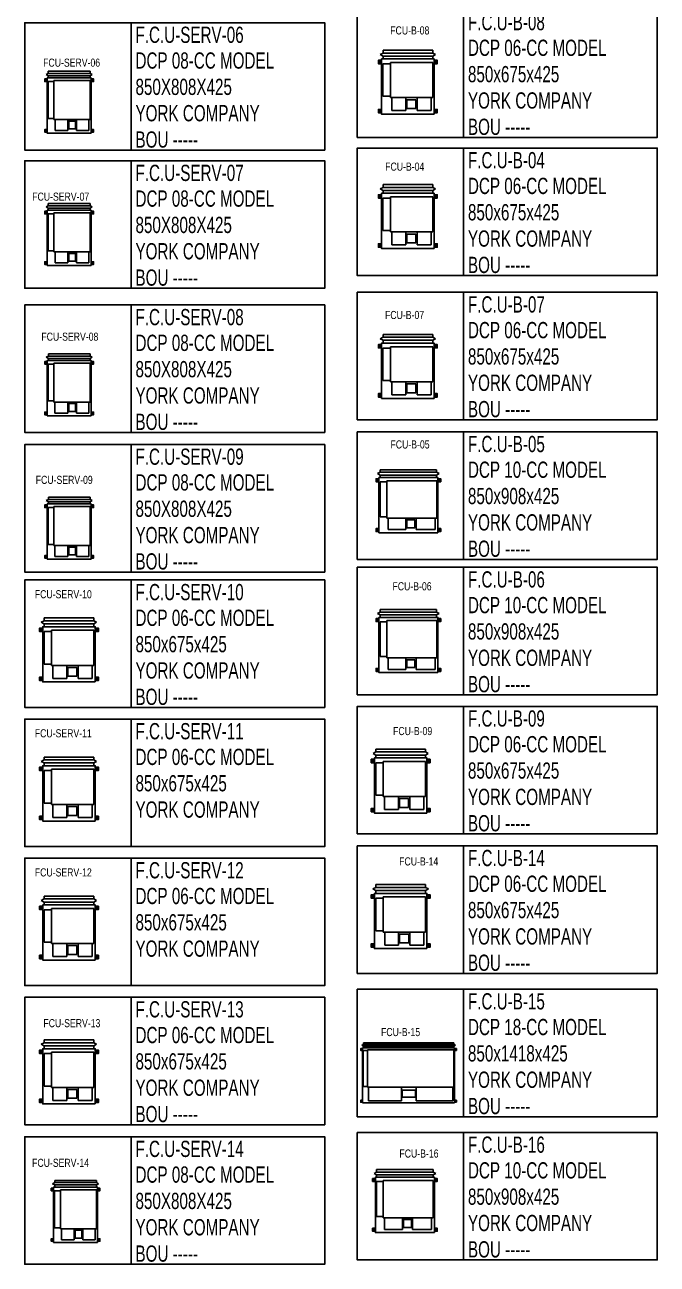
# Model space of a CAD drawing. Header units: millimetres. Extents: x -21221 to 1625077, y -149981 to 356550.
# Drawn here: x 294172 to 303903, y 147326 to 166401 of the extents above; entities that cross this region are included whole.
import ezdxf
from ezdxf.enums import TextEntityAlignment as Align

# ---------------------------------------------------------------- set-up
doc = ezdxf.new("R2010")
doc.units = ezdxf.units.MM
doc.header["$LTSCALE"] = 1000
doc.header["$MEASUREMENT"] = 0
doc.layers.get('0').update_dxf_attribs({"linetype": 'CONTINUOUS'})
doc.layers.add('12- EQUIPMENT HVAC', color=12, linetype='CONTINUOUS')
doc.styles.add('STENCIL', font='stencil.shx')
doc.styles.add('TEXT-P', font='stencil.shx', dxfattribs={"height": 0.3})

# ---------------------------------------------------------------- blocks, each defined once
blk = doc.blocks.new('FCU-SERV-06')
for p, q in [((-321, 69), (-354, 51)), ((-354, 51), (-321, 33)), ((321, 102), (-321, 102)), ((-321, 102), (-321, 69)), ((321, 69), (-321, 69)), ((321, 33), (-321, 33)), ((-321, 33), (-321, 0)), ((321, 102), (321, 69)), ((321, 69), (354, 51)), ((354, 51), (321, 33)), ((321, 33), (321, 0)), ((-340, -36), (-372, -36)), ((-356, -52), (-356, -20)), ((-322, -624), (-322, -57)), ((-322, -57), (-234, -57)), ((322, -41), (-234, -41)), ((-234, -41), (-234, -640)), ((322, -640), (322, -41)), ((340, -36), (372, -36)), ((356, -52), (356, -20)), ((-322, -624), (-234, -624)), ((322, -640), (-234, -640)), ((-218, -809), (-218, -640)), ((-21, -809), (-21, -640)), ((-8, -723), (-21, -723)), ((-8, -758), (-21, -758)), ((-8, -664), (-8, -785)), ((96, -664), (-8, -664)), ((96, -664), (96, -785)), ((111, -723), (96, -723)), ((111, -758), (96, -758)), ((111, -809), (111, -640)), ((302, -809), (302, -640)), ((-340, -814), (-372, -814)), ((-356, -798), (-356, -830)), ((-218, -809), (-21, -809)), ((96, -785), (-8, -785)), ((302, -809), (111, -809)), ((340, -814), (372, -814)), ((356, -798), (356, -830))]:
    blk.add_line(p, q)
for points in [[(337, -850), (-338, -850), (-338, 0), (337, 0)], [(-338, -16), (-338, -56), (-375, -56), (-375, -16)], [(337, -16), (337, -56), (375, -56), (375, -16)], [(-338, -834), (-338, -794), (-375, -794), (-375, -834)], [(337, -834), (337, -794), (375, -794), (375, -834)]]:
    blk.add_lwpolyline(points, close=True)
for centre, radius in [((-356, -36), 8.69), ((-356, -36), 6.49), ((356, -36), 8.69), ((356, -36), 6.49), ((-356, -814), 8.69), ((-356, -814), 6.49), ((356, -814), 8.69), ((356, -814), 6.49)]:
    blk.add_circle(centre, radius)
blk = doc.blocks.new('FCU-SERV-07')
for p, q in [((-321, 69), (-354, 51)), ((-354, 51), (-321, 33)), ((321, 102), (-321, 102)), ((-321, 102), (-321, 69)), ((321, 69), (-321, 69)), ((321, 33), (-321, 33)), ((-321, 33), (-321, 0)), ((321, 102), (321, 69)), ((321, 69), (354, 51)), ((354, 51), (321, 33)), ((321, 33), (321, 0)), ((-340, -36), (-372, -36)), ((-356, -52), (-356, -20)), ((-322, -624), (-322, -57)), ((-322, -57), (-234, -57)), ((322, -41), (-234, -41)), ((-234, -41), (-234, -640)), ((322, -640), (322, -41)), ((340, -36), (372, -36)), ((356, -52), (356, -20)), ((-322, -624), (-234, -624)), ((322, -640), (-234, -640)), ((-218, -809), (-218, -640)), ((-21, -809), (-21, -640)), ((-8, -723), (-21, -723)), ((-8, -758), (-21, -758)), ((-8, -664), (-8, -785)), ((96, -664), (-8, -664)), ((96, -664), (96, -785)), ((111, -723), (96, -723)), ((111, -758), (96, -758)), ((111, -809), (111, -640)), ((302, -809), (302, -640)), ((-340, -814), (-372, -814)), ((-356, -798), (-356, -830)), ((-218, -809), (-21, -809)), ((96, -785), (-8, -785)), ((302, -809), (111, -809)), ((340, -814), (372, -814)), ((356, -798), (356, -830))]:
    blk.add_line(p, q)
for points in [[(337, -850), (-338, -850), (-338, 0), (337, 0)], [(-338, -16), (-338, -56), (-375, -56), (-375, -16)], [(337, -16), (337, -56), (375, -56), (375, -16)], [(-338, -834), (-338, -794), (-375, -794), (-375, -834)], [(337, -834), (337, -794), (375, -794), (375, -834)]]:
    blk.add_lwpolyline(points, close=True)
for centre, radius in [((-356, -36), 8.69), ((-356, -36), 6.49), ((356, -36), 8.69), ((356, -36), 6.49), ((-356, -814), 8.69), ((-356, -814), 6.49), ((356, -814), 8.69), ((356, -814), 6.49)]:
    blk.add_circle(centre, radius)
blk = doc.blocks.new('FCU-SERV-08')
for p, q in [((-347, 20), (-380, 2)), ((-380, 2), (-347, -16)), ((295, 53), (-347, 53)), ((-347, 53), (-347, 20)), ((295, 20), (-347, 20)), ((295, 53), (295, 20)), ((295, 20), (328, 2)), ((328, 2), (295, -16)), ((-366, -85), (-398, -85)), ((-382, -100), (-382, -69)), ((-348, -672), (-348, -106)), ((-348, -106), (-260, -106)), ((295, -16), (-347, -16)), ((-347, -16), (-347, -49)), ((295, -90), (-260, -90)), ((-260, -90), (-260, -688)), ((295, -16), (295, -49)), ((295, -688), (295, -90)), ((314, -85), (346, -85)), ((330, -100), (330, -69)), ((-348, -672), (-260, -672)), ((295, -688), (-260, -688)), ((-245, -858), (-245, -688)), ((-47, -858), (-47, -688)), ((-34, -713), (-34, -833)), ((70, -713), (-34, -713)), ((70, -713), (70, -833)), ((85, -858), (85, -688)), ((276, -858), (276, -688)), ((-366, -863), (-398, -863)), ((-382, -847), (-382, -879)), ((-245, -858), (-47, -858)), ((-34, -772), (-47, -772)), ((-34, -806), (-47, -806)), ((70, -833), (-34, -833)), ((85, -772), (70, -772)), ((85, -806), (70, -806)), ((276, -858), (85, -858)), ((314, -863), (346, -863)), ((330, -847), (330, -879))]:
    blk.add_line(p, q)
for points in [[(-364, -65), (-364, -104), (-401, -104), (-401, -65)], [(311, -899), (-364, -899), (-364, -49), (311, -49)], [(311, -65), (311, -104), (348, -104), (348, -65)], [(-364, -883), (-364, -843), (-401, -843), (-401, -883)], [(311, -883), (311, -843), (348, -843), (348, -883)]]:
    blk.add_lwpolyline(points, close=True)
for centre, radius in [((-382, -85), 8.69), ((-382, -85), 6.49), ((330, -85), 8.69), ((330, -85), 6.49), ((-382, -863), 8.69), ((-382, -863), 6.49), ((330, -863), 8.69), ((330, -863), 6.49)]:
    blk.add_circle(centre, radius)
blk = doc.blocks.new('FCU-SERV-09')
for p, q in [((-303, 26), (-336, 9)), ((-336, 9), (-303, -9)), ((339, 60), (-303, 60)), ((-303, 60), (-303, 26)), ((339, 26), (-303, 26)), ((339, 60), (339, 26)), ((339, 26), (372, 9)), ((372, 9), (339, -9)), ((-322, -78), (-354, -78)), ((-338, -94), (-338, -62)), ((-304, -666), (-304, -99)), ((-304, -99), (-216, -99)), ((339, -9), (-303, -9)), ((-303, -9), (-303, -42)), ((339, -83), (-216, -83)), ((-216, -83), (-216, -682)), ((339, -9), (339, -42)), ((339, -682), (339, -83)), ((358, -78), (390, -78)), ((374, -94), (374, -62)), ((-304, -666), (-216, -666)), ((339, -682), (-216, -682)), ((-201, -851), (-201, -682)), ((-3, -851), (-3, -682)), ((10, -706), (10, -827)), ((114, -706), (10, -706)), ((114, -706), (114, -827)), ((129, -851), (129, -682)), ((320, -851), (320, -682)), ((-322, -857), (-354, -857)), ((-338, -841), (-338, -872)), ((-201, -851), (-3, -851)), ((10, -765), (-3, -765)), ((10, -800), (-3, -800)), ((114, -827), (10, -827)), ((129, -765), (114, -765)), ((129, -800), (114, -800)), ((320, -851), (129, -851)), ((358, -857), (390, -857)), ((374, -841), (374, -872))]:
    blk.add_line(p, q)
for points in [[(-320, -58), (-320, -98), (-357, -98), (-357, -58)], [(355, -892), (-320, -892), (-320, -42), (355, -42)], [(355, -58), (355, -98), (392, -98), (392, -58)], [(-320, -876), (-320, -837), (-357, -837), (-357, -876)], [(355, -876), (355, -837), (392, -837), (392, -876)]]:
    blk.add_lwpolyline(points, close=True)
for centre, radius in [((-338, -78), 8.69), ((-338, -78), 6.49), ((374, -78), 8.69), ((374, -78), 6.49), ((-338, -857), 8.69), ((-338, -857), 6.49), ((374, -857), 8.69), ((374, -857), 6.49)]:
    blk.add_circle(centre, radius)
blk = doc.blocks.new('FCU-SERV-10')
for p, q in [((-382, 91), (-426, 68)), ((-426, 68), (-382, 44)), ((382, 135), (-382, 135)), ((-382, 135), (-382, 91)), ((382, 91), (-382, 91)), ((382, 44), (-382, 44)), ((-382, 44), (-382, 0)), ((382, 135), (382, 91)), ((382, 91), (426, 68)), ((426, 68), (382, 44)), ((382, 44), (382, 0)), ((-408, -47), (-450, -47)), ((-429, -68), (-429, -26)), ((-383, -574), (-383, -75)), ((-383, -75), (-267, -75)), ((383, -54), (-267, -54)), ((-267, -54), (-267, -595)), ((383, -595), (383, -54)), ((408, -47), (450, -47)), ((429, -68), (429, -26)), ((-383, -574), (-267, -574)), ((383, -595), (-267, -595)), ((-246, -796), (-246, -595)), ((-33, -796), (-33, -595)), ((-16, -706), (-33, -706)), ((-16, -728), (-33, -728)), ((-16, -627), (-16, -763)), ((123, -627), (-16, -627)), ((123, -627), (123, -763)), ((142, -706), (123, -706)), ((142, -728), (123, -728)), ((142, -796), (142, -595)), ((357, -796), (357, -595)), ((-408, -803), (-450, -803)), ((-429, -782), (-429, -824)), ((-246, -796), (-33, -796)), ((123, -763), (-16, -763)), ((357, -796), (142, -796)), ((408, -803), (450, -803)), ((429, -782), (429, -824))]:
    blk.add_line(p, q)
for points in [[(404, -850), (-404, -850), (-404, 0), (404, 0)], [(-404, -21), (-404, -74), (-453, -74), (-453, -21)], [(404, -21), (404, -74), (453, -74), (453, -21)], [(-404, -829), (-404, -776), (-453, -776), (-453, -829)], [(404, -829), (404, -776), (453, -776), (453, -829)]]:
    blk.add_lwpolyline(points, close=True)
for centre, radius in [((-429, -47), 11.5), ((-429, -47), 8.59), ((429, -47), 11.5), ((429, -47), 8.59), ((-429, -803), 11.5), ((-429, -803), 8.59), ((429, -803), 11.5), ((429, -803), 8.59)]:
    blk.add_circle(centre, radius)
blk = doc.blocks.new('FCU-SERV-14')
for p, q in [((-321, 36), (-354, 18)), ((-354, 18), (-321, 0)), ((321, 69), (-321, 69)), ((-321, 69), (-321, 36)), ((321, 36), (-321, 36)), ((321, 0), (-321, 0)), ((321, 69), (321, 36)), ((321, 36), (354, 18)), ((354, 18), (321, 0)), ((-340, -69), (-372, -69)), ((-356, -85), (-356, -53)), ((-322, -657), (-322, -90)), ((-322, -90), (-234, -90)), ((-321, 0), (-321, -33)), ((322, -74), (-234, -74)), ((-234, -74), (-234, -673)), ((321, 0), (321, -33)), ((322, -673), (322, -74)), ((340, -69), (372, -69)), ((356, -85), (356, -53)), ((-322, -657), (-234, -657)), ((322, -673), (-234, -673)), ((-218, -842), (-218, -673)), ((-21, -842), (-21, -673)), ((-8, -756), (-21, -756)), ((-8, -697), (-8, -818)), ((96, -697), (-8, -697)), ((96, -697), (96, -818)), ((111, -756), (96, -756)), ((111, -842), (111, -673)), ((302, -842), (302, -673)), ((-340, -847), (-372, -847)), ((-356, -832), (-356, -863)), ((-218, -842), (-21, -842)), ((-8, -791), (-21, -791)), ((96, -818), (-8, -818)), ((111, -791), (96, -791)), ((302, -842), (111, -842)), ((340, -847), (372, -847)), ((356, -832), (356, -863))]:
    blk.add_line(p, q)
for points in [[(-338, -49), (-338, -89), (-375, -89), (-375, -49)], [(337, -883), (-338, -883), (-338, -33), (337, -33)], [(337, -49), (337, -89), (375, -89), (375, -49)], [(-338, -867), (-338, -828), (-375, -828), (-375, -867)], [(337, -867), (337, -828), (375, -828), (375, -867)]]:
    blk.add_lwpolyline(points, close=True)
for centre, radius in [((-356, -69), 8.69), ((-356, -69), 6.49), ((356, -69), 8.69), ((356, -69), 6.49), ((-356, -847), 8.69), ((-356, -847), 6.49), ((356, -847), 8.69), ((356, -847), 6.49)]:
    blk.add_circle(centre, radius)
blk = doc.blocks.new('FCU-B-08')
for p, q in [((-382, 47), (-426, 24)), ((-426, 24), (-382, 0)), ((382, 91), (-382, 91)), ((-382, 91), (-382, 47)), ((382, 47), (-382, 47)), ((382, 0), (-382, 0)), ((382, 91), (382, 47)), ((382, 47), (426, 24)), ((426, 24), (382, 0)), ((-408, -91), (-450, -91)), ((-429, -112), (-429, -70)), ((-383, -618), (-383, -119)), ((-383, -119), (-267, -119)), ((-382, 0), (-382, -44)), ((383, -98), (-267, -98)), ((-267, -98), (-267, -639)), ((382, 0), (382, -44)), ((383, -639), (383, -98)), ((408, -91), (450, -91)), ((429, -112), (429, -70)), ((-383, -618), (-267, -618)), ((383, -639), (-267, -639)), ((-246, -839), (-246, -639)), ((-33, -839), (-33, -639)), ((-16, -750), (-33, -750)), ((-16, -671), (-16, -807)), ((123, -671), (-16, -671)), ((123, -671), (123, -807)), ((142, -750), (123, -750)), ((142, -839), (142, -639)), ((357, -839), (357, -639)), ((-408, -847), (-450, -847)), ((-429, -826), (-429, -868)), ((-246, -839), (-33, -839)), ((-16, -771), (-33, -771)), ((123, -807), (-16, -807)), ((142, -771), (123, -771)), ((357, -839), (142, -839)), ((408, -847), (450, -847)), ((429, -826), (429, -868))]:
    blk.add_line(p, q)
for points in [[(-404, -65), (-404, -117), (-453, -117), (-453, -65)], [(404, -894), (-404, -894), (-404, -44), (404, -44)], [(404, -65), (404, -117), (453, -117), (453, -65)], [(-404, -873), (-404, -820), (-453, -820), (-453, -873)], [(404, -873), (404, -820), (453, -820), (453, -873)]]:
    blk.add_lwpolyline(points, close=True)
for centre, radius in [((-429, -91), 11.5), ((-429, -91), 8.59), ((429, -91), 11.5), ((429, -91), 8.59), ((-429, -847), 11.5), ((-429, -847), 8.59), ((429, -847), 11.5), ((429, -847), 8.59)]:
    blk.add_circle(centre, radius)
blk = doc.blocks.new('FCU-B-04')
for p, q in [((-382, 47), (-426, 24)), ((-426, 24), (-382, 0)), ((382, 91), (-382, 91)), ((-382, 91), (-382, 47)), ((382, 47), (-382, 47)), ((382, 0), (-382, 0)), ((382, 91), (382, 47)), ((382, 47), (426, 24)), ((426, 24), (382, 0)), ((-408, -91), (-450, -91)), ((-429, -112), (-429, -70)), ((-383, -618), (-383, -119)), ((-383, -119), (-267, -119)), ((-382, 0), (-382, -44)), ((383, -98), (-267, -98)), ((-267, -98), (-267, -639)), ((382, 0), (382, -44)), ((383, -639), (383, -98)), ((408, -91), (450, -91)), ((429, -112), (429, -70)), ((-383, -618), (-267, -618)), ((383, -639), (-267, -639)), ((-246, -839), (-246, -639)), ((-33, -839), (-33, -639)), ((-16, -750), (-33, -750)), ((-16, -671), (-16, -807)), ((123, -671), (-16, -671)), ((123, -671), (123, -807)), ((142, -750), (123, -750)), ((142, -839), (142, -639)), ((357, -839), (357, -639)), ((-408, -847), (-450, -847)), ((-429, -826), (-429, -868)), ((-246, -839), (-33, -839)), ((-16, -771), (-33, -771)), ((123, -807), (-16, -807)), ((142, -771), (123, -771)), ((357, -839), (142, -839)), ((408, -847), (450, -847)), ((429, -826), (429, -868))]:
    blk.add_line(p, q)
for points in [[(-404, -65), (-404, -117), (-453, -117), (-453, -65)], [(404, -894), (-404, -894), (-404, -44), (404, -44)], [(404, -65), (404, -117), (453, -117), (453, -65)], [(-404, -873), (-404, -820), (-453, -820), (-453, -873)], [(404, -873), (404, -820), (453, -820), (453, -873)]]:
    blk.add_lwpolyline(points, close=True)
for centre, radius in [((-429, -91), 11.5), ((-429, -91), 8.59), ((429, -91), 11.5), ((429, -91), 8.59), ((-429, -847), 11.5), ((-429, -847), 8.59), ((429, -847), 11.5), ((429, -847), 8.59)]:
    blk.add_circle(centre, radius)
blk = doc.blocks.new('FCU-B-07')
for p, q in [((-382, 47), (-426, 24)), ((-426, 24), (-382, 0)), ((382, 91), (-382, 91)), ((-382, 91), (-382, 47)), ((382, 47), (-382, 47)), ((382, 0), (-382, 0)), ((382, 91), (382, 47)), ((382, 47), (426, 24)), ((426, 24), (382, 0)), ((-408, -91), (-450, -91)), ((-429, -112), (-429, -70)), ((-383, -618), (-383, -119)), ((-383, -119), (-267, -119)), ((-382, 0), (-382, -44)), ((383, -98), (-267, -98)), ((-267, -98), (-267, -639)), ((382, 0), (382, -44)), ((383, -639), (383, -98)), ((408, -91), (450, -91)), ((429, -112), (429, -70)), ((-383, -618), (-267, -618)), ((383, -639), (-267, -639)), ((-246, -839), (-246, -639)), ((-33, -839), (-33, -639)), ((-16, -750), (-33, -750)), ((-16, -671), (-16, -807)), ((123, -671), (-16, -671)), ((123, -671), (123, -807)), ((142, -750), (123, -750)), ((142, -839), (142, -639)), ((357, -839), (357, -639)), ((-408, -847), (-450, -847)), ((-429, -826), (-429, -868)), ((-246, -839), (-33, -839)), ((-16, -771), (-33, -771)), ((123, -807), (-16, -807)), ((142, -771), (123, -771)), ((357, -839), (142, -839)), ((408, -847), (450, -847)), ((429, -826), (429, -868))]:
    blk.add_line(p, q)
for points in [[(-404, -65), (-404, -117), (-453, -117), (-453, -65)], [(404, -894), (-404, -894), (-404, -44), (404, -44)], [(404, -65), (404, -117), (453, -117), (453, -65)], [(-404, -873), (-404, -820), (-453, -820), (-453, -873)], [(404, -873), (404, -820), (453, -820), (453, -873)]]:
    blk.add_lwpolyline(points, close=True)
for centre, radius in [((-429, -91), 11.5), ((-429, -91), 8.59), ((429, -91), 11.5), ((429, -91), 8.59), ((-429, -847), 11.5), ((-429, -847), 8.59), ((429, -847), 11.5), ((429, -847), 8.59)]:
    blk.add_circle(centre, radius)
blk = doc.blocks.new('FCU-B-05')
for p, q in [((-452, 102), (-491, 81)), ((-491, 81), (-452, 60)), ((417, 141), (-452, 141)), ((-452, 141), (-452, 102)), ((417, 102), (-452, 102)), ((417, 60), (-452, 60)), ((-452, 60), (-452, 21)), ((417, 141), (417, 102)), ((417, 102), (456, 81)), ((456, 81), (417, 60)), ((417, 60), (417, 21)), ((-475, -21), (-512, -21)), ((-493, -40), (-493, -2)), ((-453, -583), (-453, -46)), ((-453, -46), (-350, -46)), ((418, -27), (-350, -27)), ((-350, -27), (-350, -602)), ((418, -602), (418, -27)), ((440, -21), (477, -21)), ((458, -40), (458, -2)), ((-453, -583), (-350, -583)), ((418, -602), (-350, -602)), ((-331, -781), (-331, -602)), ((-56, -781), (-56, -602)), ((-40, -701), (-56, -701)), ((-40, -720), (-56, -720)), ((-40, -631), (-40, -752)), ((83, -631), (-40, -631)), ((83, -752), (-40, -752)), ((83, -631), (83, -752)), ((100, -701), (83, -701)), ((100, -720), (83, -720)), ((100, -781), (100, -602)), ((394, -781), (394, -602)), ((-475, -787), (-512, -787)), ((-493, -768), (-493, -806)), ((-331, -781), (-56, -781)), ((394, -781), (100, -781)), ((440, -787), (477, -787)), ((458, -768), (458, -806))]:
    blk.add_line(p, q)
for points in [[(-471, 2), (-471, -44), (-515, -44), (-515, 2)], [(436, -829), (-471, -829), (-471, 21), (436, 21)], [(436, 2), (436, -44), (480, -44), (480, 2)], [(-471, -810), (-471, -764), (-515, -764), (-515, -810)], [(436, -810), (436, -764), (480, -764), (480, -810)]]:
    blk.add_lwpolyline(points, close=True)
for centre, radius in [((-493, -21), 10.2), ((-493, -21), 7.65), ((458, -21), 10.2), ((458, -21), 7.65), ((-493, -787), 10.2), ((-493, -787), 7.65), ((458, -787), 10.2), ((458, -787), 7.65)]:
    blk.add_circle(centre, radius)
blk = doc.blocks.new('FCU-B-06')
for p, q in [((-434, 42), (-474, 21)), ((-474, 21), (-434, 0)), ((434, 81), (-434, 81)), ((-434, 81), (-434, 42)), ((434, 42), (-434, 42)), ((434, 0), (-434, 0)), ((434, 81), (434, 42)), ((434, 42), (474, 21)), ((474, 21), (434, 0)), ((-457, -81), (-495, -81)), ((-476, -100), (-476, -62)), ((-435, -643), (-435, -106)), ((-435, -106), (-332, -106)), ((-434, 0), (-434, -39)), ((435, -87), (-332, -87)), ((-332, -87), (-332, -662)), ((434, 0), (434, -39)), ((435, -662), (435, -87)), ((457, -81), (495, -81)), ((476, -100), (476, -62)), ((-435, -643), (-332, -643)), ((435, -662), (-332, -662)), ((-314, -841), (-314, -662)), ((-38, -841), (-38, -662)), ((-23, -761), (-38, -761)), ((-23, -691), (-23, -812)), ((101, -691), (-23, -691)), ((101, -691), (101, -812)), ((118, -761), (101, -761)), ((118, -841), (118, -662)), ((412, -841), (412, -662)), ((-457, -847), (-495, -847)), ((-476, -828), (-476, -866)), ((-314, -841), (-38, -841)), ((-23, -780), (-38, -780)), ((101, -812), (-23, -812)), ((118, -780), (101, -780)), ((412, -841), (118, -841)), ((457, -847), (495, -847)), ((476, -828), (476, -866))]:
    blk.add_line(p, q)
for points in [[(-454, -58), (-454, -104), (-498, -104), (-498, -58)], [(454, -889), (-454, -889), (-454, -39), (454, -39)], [(454, -58), (454, -104), (498, -104), (498, -58)], [(-454, -870), (-454, -824), (-498, -824), (-498, -870)], [(454, -870), (454, -824), (498, -824), (498, -870)]]:
    blk.add_lwpolyline(points, close=True)
for centre, radius in [((-476, -81), 10.2), ((-476, -81), 7.65), ((476, -81), 10.2), ((476, -81), 7.65), ((-476, -847), 10.2), ((-476, -847), 7.65), ((476, -847), 10.2), ((476, -847), 7.65)]:
    blk.add_circle(centre, radius)
blk = doc.blocks.new('FCU-B-09')
for p, q in [((-378, 70), (-421, 46)), ((-421, 46), (-378, 23)), ((387, 114), (-378, 114)), ((-378, 114), (-378, 70)), ((387, 70), (-378, 70)), ((387, 23), (-378, 23)), ((-378, 23), (-378, -21)), ((387, 114), (387, 70)), ((387, 70), (430, 46)), ((430, 46), (387, 23)), ((387, 23), (387, -21)), ((-403, -68), (-445, -68)), ((-424, -90), (-424, -47)), ((-378, -595), (-378, -97)), ((-378, -97), (-263, -97)), ((387, -76), (-263, -76)), ((-263, -76), (-263, -616)), ((387, -616), (387, -76)), ((412, -68), (454, -68)), ((433, -90), (433, -47)), ((-378, -595), (-263, -595)), ((387, -616), (-263, -616)), ((-242, -817), (-242, -616)), ((-29, -817), (-29, -616)), ((-12, -727), (-29, -727)), ((-12, -749), (-29, -749)), ((-12, -648), (-12, -785)), ((127, -648), (-12, -648)), ((127, -648), (127, -785)), ((146, -727), (127, -727)), ((146, -749), (127, -749)), ((146, -817), (146, -616)), ((361, -817), (361, -616)), ((-403, -824), (-445, -824)), ((-424, -803), (-424, -845)), ((-242, -817), (-29, -817)), ((127, -785), (-12, -785)), ((361, -817), (146, -817)), ((412, -824), (454, -824)), ((433, -803), (433, -845))]:
    blk.add_line(p, q)
for points in [[(-399, -42), (-399, -95), (-449, -95), (-449, -42)], [(409, -871), (-399, -871), (-399, -21), (409, -21)], [(409, -42), (409, -95), (458, -95), (458, -42)], [(-399, -850), (-399, -798), (-449, -798), (-449, -850)], [(409, -850), (409, -798), (458, -798), (458, -850)]]:
    blk.add_lwpolyline(points, close=True)
for centre, radius in [((-424, -68), 11.5), ((-424, -68), 8.59), ((433, -68), 11.5), ((433, -68), 8.59), ((-424, -824), 11.5), ((-424, -824), 8.59), ((433, -824), 11.5), ((433, -824), 8.59)]:
    blk.add_circle(centre, radius)
blk = doc.blocks.new('FCU-B-14')
for p, q in [((-382, 91), (-426, 68)), ((-426, 68), (-382, 44)), ((382, 135), (-382, 135)), ((-382, 135), (-382, 91)), ((382, 91), (-382, 91)), ((382, 44), (-382, 44)), ((-382, 44), (-382, 0)), ((382, 135), (382, 91)), ((382, 91), (426, 68)), ((426, 68), (382, 44)), ((382, 44), (382, 0)), ((-408, -47), (-450, -47)), ((-429, -68), (-429, -26)), ((-383, -574), (-383, -75)), ((-383, -75), (-267, -75)), ((383, -54), (-267, -54)), ((-267, -54), (-267, -595)), ((383, -595), (383, -54)), ((408, -47), (450, -47)), ((429, -68), (429, -26)), ((-383, -574), (-267, -574)), ((383, -595), (-267, -595)), ((-246, -796), (-246, -595)), ((-33, -796), (-33, -595)), ((-16, -706), (-33, -706)), ((-16, -728), (-33, -728)), ((-16, -627), (-16, -763)), ((123, -627), (-16, -627)), ((123, -627), (123, -763)), ((142, -706), (123, -706)), ((142, -728), (123, -728)), ((142, -796), (142, -595)), ((357, -796), (357, -595)), ((-408, -803), (-450, -803)), ((-429, -782), (-429, -824)), ((-246, -796), (-33, -796)), ((123, -763), (-16, -763)), ((357, -796), (142, -796)), ((408, -803), (450, -803)), ((429, -782), (429, -824))]:
    blk.add_line(p, q)
for points in [[(404, -850), (-404, -850), (-404, 0), (404, 0)], [(-404, -21), (-404, -74), (-453, -74), (-453, -21)], [(404, -21), (404, -74), (453, -74), (453, -21)], [(-404, -829), (-404, -776), (-453, -776), (-453, -829)], [(404, -829), (404, -776), (453, -776), (453, -829)]]:
    blk.add_lwpolyline(points, close=True)
for centre, radius in [((-429, -47), 11.5), ((-429, -47), 8.59), ((429, -47), 11.5), ((429, -47), 8.59), ((-429, -803), 11.5), ((-429, -803), 8.59), ((429, -803), 11.5), ((429, -803), 8.59)]:
    blk.add_circle(centre, radius)
blk = doc.blocks.new('FCU-B-15')
for p, q in [((-696, 52), (-721, 38)), ((-721, 38), (-696, 25)), ((-708, -850), (-708, 0)), ((-708, 0), (708, 0)), ((696, 77), (-696, 77)), ((-696, 77), (-696, 52)), ((696, 52), (-696, 52)), ((696, 25), (-696, 25)), ((-696, 25), (-696, 0)), ((696, 77), (696, 52)), ((696, 52), (721, 38)), ((721, 38), (696, 25)), ((696, 25), (696, 0)), ((708, 0), (708, -850)), ((-711, -27), (-734, -27)), ((-722, -39), (-722, -15)), ((-697, -595), (-697, -43)), ((-697, -43), (-631, -43)), ((697, -31), (-631, -31)), ((-631, -31), (-631, -607)), ((697, -607), (697, -31)), ((711, -27), (734, -27)), ((722, -39), (722, -15)), ((-697, -595), (-631, -595)), ((697, -607), (-631, -607)), ((-619, -819), (-619, -607)), ((-109, -819), (-109, -607)), ((-100, -708), (-109, -708)), ((-100, -720), (-109, -720)), ((-100, -651), (-100, -762)), ((106, -651), (-100, -651)), ((106, -762), (-100, -762)), ((106, -651), (106, -762)), ((117, -708), (107, -708)), ((117, -720), (107, -720)), ((117, -819), (117, -607)), ((682, -819), (682, -607)), ((-711, -823), (-734, -823)), ((-722, -811), (-722, -835)), ((708, -850), (-708, -850)), ((-619, -819), (-109, -819)), ((682, -819), (117, -819)), ((708, -838), (708, -808)), ((708, -808), (736, -808)), ((736, -838), (708, -838)), ((711, -823), (734, -823)), ((722, -811), (722, -835)), ((736, -808), (736, -838))]:
    blk.add_line(p, q)
for points in [[(-708, -12), (-708, -42), (-736, -42), (-736, -12)], [(708, -12), (708, -42), (736, -42), (736, -12)], [(-708, -838), (-708, -808), (-736, -808), (-736, -838)]]:
    blk.add_lwpolyline(points, close=True)
for centre, radius in [((-722, -27), 6.56), ((-722, -27), 4.9), ((722, -27), 6.56), ((722, -27), 4.9), ((-722, -823), 6.56), ((-722, -823), 4.9), ((722, -823), 6.56), ((722, -823), 4.9)]:
    blk.add_circle(centre, radius)
blk = doc.blocks.new('FCU-B-16')
for p, q in [((-434, 42), (-474, 21)), ((-474, 21), (-434, 0)), ((434, 81), (-434, 81)), ((-434, 81), (-434, 42)), ((434, 42), (-434, 42)), ((434, 0), (-434, 0)), ((434, 81), (434, 42)), ((434, 42), (474, 21)), ((474, 21), (434, 0)), ((-457, -81), (-495, -81)), ((-476, -100), (-476, -62)), ((-435, -643), (-435, -106)), ((-435, -106), (-332, -106)), ((-434, 0), (-434, -39)), ((435, -87), (-332, -87)), ((-332, -87), (-332, -662)), ((434, 0), (434, -39)), ((435, -662), (435, -87)), ((457, -81), (495, -81)), ((476, -100), (476, -62)), ((-435, -643), (-332, -643)), ((435, -662), (-332, -662)), ((-314, -841), (-314, -662)), ((-38, -841), (-38, -662)), ((-23, -761), (-38, -761)), ((-23, -691), (-23, -812)), ((101, -691), (-23, -691)), ((101, -691), (101, -812)), ((118, -761), (101, -761)), ((118, -841), (118, -662)), ((412, -841), (412, -662)), ((-457, -847), (-495, -847)), ((-476, -828), (-476, -866)), ((-314, -841), (-38, -841)), ((-23, -780), (-38, -780)), ((101, -812), (-23, -812)), ((118, -780), (101, -780)), ((412, -841), (118, -841)), ((457, -847), (495, -847)), ((476, -828), (476, -866))]:
    blk.add_line(p, q)
for points in [[(-454, -58), (-454, -104), (-498, -104), (-498, -58)], [(454, -889), (-454, -889), (-454, -39), (454, -39)], [(454, -58), (454, -104), (498, -104), (498, -58)], [(-454, -870), (-454, -824), (-498, -824), (-498, -870)], [(454, -870), (454, -824), (498, -824), (498, -870)]]:
    blk.add_lwpolyline(points, close=True)
for centre, radius in [((-476, -81), 10.2), ((-476, -81), 7.65), ((476, -81), 10.2), ((476, -81), 7.65), ((-476, -847), 10.2), ((-476, -847), 7.65), ((476, -847), 10.2), ((476, -847), 7.65)]:
    blk.add_circle(centre, radius)
blk = doc.blocks.new('FCU-SERV-11')
for p, q in [((-382, 91), (-426, 68)), ((-426, 68), (-382, 44)), ((382, 135), (-382, 135)), ((-382, 135), (-382, 91)), ((382, 91), (-382, 91)), ((382, 44), (-382, 44)), ((-382, 44), (-382, 0)), ((382, 135), (382, 91)), ((382, 91), (426, 68)), ((426, 68), (382, 44)), ((382, 44), (382, 0)), ((-408, -47), (-450, -47)), ((-429, -68), (-429, -26)), ((-383, -574), (-383, -75)), ((-383, -75), (-267, -75)), ((383, -54), (-267, -54)), ((-267, -54), (-267, -595)), ((383, -595), (383, -54)), ((408, -47), (450, -47)), ((429, -68), (429, -26)), ((-383, -574), (-267, -574)), ((383, -595), (-267, -595)), ((-246, -796), (-246, -595)), ((-33, -796), (-33, -595)), ((-16, -706), (-33, -706)), ((-16, -728), (-33, -728)), ((-16, -627), (-16, -763)), ((123, -627), (-16, -627)), ((123, -627), (123, -763)), ((142, -706), (123, -706)), ((142, -728), (123, -728)), ((142, -796), (142, -595)), ((357, -796), (357, -595)), ((-408, -803), (-450, -803)), ((-429, -782), (-429, -824)), ((-246, -796), (-33, -796)), ((123, -763), (-16, -763)), ((357, -796), (142, -796)), ((408, -803), (450, -803)), ((429, -782), (429, -824))]:
    blk.add_line(p, q)
for points in [[(404, -850), (-404, -850), (-404, 0), (404, 0)], [(-404, -21), (-404, -74), (-453, -74), (-453, -21)], [(404, -21), (404, -74), (453, -74), (453, -21)], [(-404, -829), (-404, -776), (-453, -776), (-453, -829)], [(404, -829), (404, -776), (453, -776), (453, -829)]]:
    blk.add_lwpolyline(points, close=True)
for centre, radius in [((-429, -47), 11.5), ((-429, -47), 8.59), ((429, -47), 11.5), ((429, -47), 8.59), ((-429, -803), 11.5), ((-429, -803), 8.59), ((429, -803), 11.5), ((429, -803), 8.59)]:
    blk.add_circle(centre, radius)
blk = doc.blocks.new('FCU-SERV-12')
for p, q in [((-382, 47), (-426, 24)), ((-426, 24), (-382, 0)), ((382, 91), (-382, 91)), ((-382, 91), (-382, 47)), ((382, 47), (-382, 47)), ((382, 0), (-382, 0)), ((382, 91), (382, 47)), ((382, 47), (426, 24)), ((426, 24), (382, 0)), ((-408, -91), (-450, -91)), ((-429, -112), (-429, -70)), ((-383, -618), (-383, -119)), ((-383, -119), (-267, -119)), ((-382, 0), (-382, -44)), ((383, -98), (-267, -98)), ((-267, -98), (-267, -639)), ((382, 0), (382, -44)), ((383, -639), (383, -98)), ((408, -91), (450, -91)), ((429, -112), (429, -70)), ((-383, -618), (-267, -618)), ((383, -639), (-267, -639)), ((-246, -839), (-246, -639)), ((-33, -839), (-33, -639)), ((-16, -750), (-33, -750)), ((-16, -671), (-16, -807)), ((123, -671), (-16, -671)), ((123, -671), (123, -807)), ((142, -750), (123, -750)), ((142, -839), (142, -639)), ((357, -839), (357, -639)), ((-408, -847), (-450, -847)), ((-429, -826), (-429, -868)), ((-246, -839), (-33, -839)), ((-16, -771), (-33, -771)), ((123, -807), (-16, -807)), ((142, -771), (123, -771)), ((357, -839), (142, -839)), ((408, -847), (450, -847)), ((429, -826), (429, -868))]:
    blk.add_line(p, q)
for points in [[(-404, -65), (-404, -117), (-453, -117), (-453, -65)], [(404, -894), (-404, -894), (-404, -44), (404, -44)], [(404, -65), (404, -117), (453, -117), (453, -65)], [(-404, -873), (-404, -820), (-453, -820), (-453, -873)], [(404, -873), (404, -820), (453, -820), (453, -873)]]:
    blk.add_lwpolyline(points, close=True)
for centre, radius in [((-429, -91), 11.5), ((-429, -91), 8.59), ((429, -91), 11.5), ((429, -91), 8.59), ((-429, -847), 11.5), ((-429, -847), 8.59), ((429, -847), 11.5), ((429, -847), 8.59)]:
    blk.add_circle(centre, radius)

msp = doc.modelspace()

# ---------------------------------------------------------------- linework, layer by layer
at = {"layer": '12- EQUIPMENT HVAC', "color": 33}
for points in [[(300923.6, 166628.5), (299287.7, 166628.5), (299287.7, 164666.8), (300923.6, 164666.8)], [(300923.6, 164666.8), (303903.2, 164666.8), (303903.2, 166628.5), (300923.6, 166628.5)], [(295808.1, 166433.1), (294172.3, 166433.1), (294172.3, 164471.4), (295808.1, 164471.4)], [(295808.1, 164471.4), (298787.7, 164471.4), (298787.7, 166433.1), (295808.1, 166433.1)], [(300923.6, 164503.5), (299287.7, 164503.5), (299287.7, 162541.8), (300923.6, 162541.8)], [(300923.6, 162541.8), (303903.2, 162541.8), (303903.2, 164503.5), (300923.6, 164503.5)], [(295808.1, 164308.1), (294172.3, 164308.1), (294172.3, 162346.4), (295808.1, 162346.4)], [(295808.1, 162346.4), (298787.7, 162346.4), (298787.7, 164308.1), (295808.1, 164308.1)], [(300923.6, 162283.8), (299287.7, 162283.8), (299287.7, 160322.1), (300923.6, 160322.1)], [(300923.6, 160322.1), (303903.2, 160322.1), (303903.2, 162283.8), (300923.6, 162283.8)], [(295808.1, 162088.4), (294172.3, 162088.4), (294172.3, 160126.8), (295808.1, 160126.8)], [(295808.1, 160126.8), (298787.7, 160126.8), (298787.7, 162088.4), (295808.1, 162088.4)], [(300923.6, 160135.6), (299287.7, 160135.6), (299287.7, 158173.9), (300923.6, 158173.9)], [(300923.6, 158173.9), (303903.2, 158173.9), (303903.2, 160135.6), (300923.6, 160135.6)], [(295808.1, 159940.2), (294172.3, 159940.2), (294172.3, 157978.5), (295808.1, 157978.5)], [(295808.1, 157978.5), (298787.7, 157978.5), (298787.7, 159940.2), (295808.1, 159940.2)], [(300923.6, 158051.8), (299287.7, 158051.8), (299287.7, 156090.1), (300923.6, 156090.1)], [(300923.6, 156090.1), (303903.2, 156090.1), (303903.2, 158051.8), (300923.6, 158051.8)], [(295808.1, 157856.4), (294172.3, 157856.4), (294172.3, 155894.8), (295808.1, 155894.8)], [(295808.1, 155894.8), (298787.7, 155894.8), (298787.7, 157856.4), (295808.1, 157856.4)], [(300923.6, 155911.4), (299287.7, 155911.4), (299287.7, 153949.8), (300923.6, 153949.8)], [(300923.6, 153949.8), (303903.2, 153949.8), (303903.2, 155911.4), (300923.6, 155911.4)], [(295808.1, 155716.1), (294172.3, 155716.1), (294172.3, 153754.4), (295808.1, 153754.4)], [(295808.1, 153754.4), (298787.7, 153754.4), (298787.7, 155716.1), (295808.1, 155716.1)], [(300923.6, 153764.1), (299287.7, 153764.1), (299287.7, 151802.4), (300923.6, 151802.4)], [(300923.6, 151802.4), (303903.2, 151802.4), (303903.2, 153764.1), (300923.6, 153764.1)], [(295808.1, 153575.7), (294172.3, 153575.7), (294172.3, 151614.1), (295808.1, 151614.1)], [(295808.1, 151614.1), (298787.7, 151614.1), (298787.7, 153575.7), (295808.1, 153575.7)], [(300923.6, 151558.6), (299287.7, 151558.6), (299287.7, 149597), (300923.6, 149597)], [(300923.6, 149597), (303903.2, 149597), (303903.2, 151558.6), (300923.6, 151558.6)], [(295808.1, 151435.4), (294172.3, 151435.4), (294172.3, 149473.8), (295808.1, 149473.8)], [(295808.1, 149473.8), (298787.7, 149473.8), (298787.7, 151435.4), (295808.1, 151435.4)], [(300923.6, 149353.2), (299287.7, 149353.2), (299287.7, 147391.5), (300923.6, 147391.5)], [(300923.6, 147391.5), (303903.2, 147391.5), (303903.2, 149353.2), (300923.6, 149353.2)], [(295808.1, 149288), (294172.3, 149288), (294172.3, 147326.4), (295808.1, 147326.4)], [(295808.1, 147326.4), (298787.7, 147326.4), (298787.7, 149288), (295808.1, 149288)]]:
    msp.add_lwpolyline(points, close=True, dxfattribs=at)

# ---------------------------------------------------------------- block references
at = {"layer": '12- EQUIPMENT HVAC'}
for name, p in [('FCU-B-08', (300066.8, 165919)), ('FCU-SERV-06', (294855.5, 165582.6)), ('FCU-B-04', (300066.8, 163851)), ('FCU-SERV-07', (294855.5, 163547.1)), ('FCU-B-07', (300066.8, 161545)), ('FCU-SERV-08', (294881.6, 161283.4)), ('FCU-B-05', (300092.5, 159411.8)), ('FCU-SERV-09', (294837.6, 159069.4)), ('FCU-B-06', (300075, 157320.3)), ('FCU-SERV-10', (294851.7, 157137.2)), ('FCU-B-09', (299951.5, 155139.8)), ('FCU-B-14', (299956, 153033.1)), ('FCU-SERV-10', (294851.7, 150642.5)), ('FCU-B-15', (300078, 150657.7)), ('FCU-B-16', (300020.5, 148703.4)), ('FCU-SERV-14', (294953.5, 148545.5))]:
    msp.add_blockref(name, p, dxfattribs=at)
at = {"layer": '12- EQUIPMENT HVAC', "color": 3}
for name, p in [('FCU-SERV-11', (294851.7, 154996.9)), ('FCU-SERV-12', (294851.7, 152900.4))]:
    msp.add_blockref(name, p, dxfattribs=at)

# ---------------------------------------------------------------- texts
at = {"layer": '12- EQUIPMENT HVAC', "color": 4, "style": 'TEXT-P', "width": 0.7}
for s, p in [('F.C.U-B-08', (300991.1, 166241.9)), ('F.C.U-SERV-06', (295875.6, 166046.5)), ('DCP 06-CC MODEL', (300991.1, 165846.4)), ('DCP 08-CC MODEL', (295875.6, 165651)), ('850x675x425', (300991.1, 165441.1)), ('850X808X425', (295875.6, 165245.7)), ('YORK COMPANY', (300991.1, 165035.8)), ('YORK COMPANY', (295875.6, 164840.4)), ('BOU -----', (300991.1, 164630.5)), ('BOU -----', (295875.6, 164435.1)), ('F.C.U-B-04', (300991.1, 164116.9)), ('F.C.U-SERV-07', (295875.6, 163921.5)), ('DCP 06-CC MODEL', (300991.1, 163721.4)), ('DCP 08-CC MODEL', (295875.6, 163526)), ('850x675x425', (300991.1, 163316.1)), ('850X808X425', (295875.6, 163120.7)), ('YORK COMPANY', (300991.1, 162910.8)), ('YORK COMPANY', (295875.6, 162715.4)), ('BOU -----', (300991.1, 162505.5)), ('BOU -----', (295875.6, 162310.1)), ('F.C.U-B-07', (300991.1, 161897.2)), ('F.C.U-SERV-08', (295875.6, 161701.9)), ('DCP 06-CC MODEL', (300991.1, 161501.7)), ('DCP 08-CC MODEL', (295875.6, 161306.3)), ('850x675x425', (300991.1, 161096.4)), ('850X808X425', (295875.6, 160901)), ('YORK COMPANY', (300991.1, 160691.1)), ('YORK COMPANY', (295875.6, 160495.7)), ('BOU -----', (300991.1, 160285.8)), ('BOU -----', (295875.6, 160090.5)), ('F.C.U-B-05', (300991.1, 159749)), ('F.C.U-SERV-09', (295875.6, 159553.6)), ('DCP 10-CC MODEL', (300991.1, 159353.5)), ('DCP 08-CC MODEL', (295875.6, 159158.1)), ('850x908x425', (300991.1, 158948.2)), ('850X808X425', (295875.6, 158752.8)), ('YORK COMPANY', (300991.1, 158542.9)), ('YORK COMPANY', (295875.6, 158347.5)), ('BOU -----', (300991.1, 158137.6)), ('BOU -----', (295875.6, 157942.2)), ('F.C.U-B-06', (300991.1, 157665.2)), ('F.C.U-SERV-10', (295875.6, 157469.9)), ('DCP 10-CC MODEL', (300991.1, 157269.7)), ('DCP 06-CC MODEL', (295875.6, 157074.3)), ('850x908x425', (300991.1, 156864.4)), ('850x675x425', (295875.6, 156669)), ('YORK COMPANY', (300991.1, 156459.1)), ('YORK COMPANY', (295875.6, 156263.7)), ('BOU -----', (300991.1, 156053.8)), ('BOU -----', (295875.6, 155858.4)), ('F.C.U-B-09', (300991.1, 155524.9)), ('F.C.U-SERV-11', (295875.6, 155329.5)), ('DCP 06-CC MODEL', (300991.1, 155129.3)), ('DCP 06-CC MODEL', (295875.6, 154934)), ('850x675x425', (300991.1, 154724.1)), ('850x675x425', (295875.6, 154528.7)), ('YORK COMPANY', (300991.1, 154318.8)), ('YORK COMPANY', (295875.6, 154123.4)), ('BOU -----', (300991.1, 153913.5)), ('F.C.U-B-14', (300991.1, 153377.5)), ('F.C.U-SERV-12', (295875.6, 153189.2)), ('DCP 06-CC MODEL', (300991.1, 152981.9)), ('DCP 06-CC MODEL', (295875.6, 152793.6)), ('850x675x425', (300991.1, 152576.7)), ('850x675x425', (295875.6, 152388.4)), ('YORK COMPANY', (300991.1, 152171.4)), ('YORK COMPANY', (295875.6, 151983.1)), ('BOU -----', (300991.1, 151766.1)), ('F.C.U-B-15', (300991.1, 151172.1)), ('F.C.U-SERV-13', (295875.6, 151048.9)), ('DCP 18-CC MODEL', (300991.1, 150776.5)), ('DCP 06-CC MODEL', (295875.6, 150653.3)), ('850x1418x425', (300991.1, 150371.2)), ('850x675x425', (295875.6, 150248)), ('YORK COMPANY', (295875.6, 149842.7)), ('YORK COMPANY', (300991.1, 149965.9)), ('BOU -----', (295875.6, 149437.5)), ('BOU -----', (300991.1, 149560.6)), ('F.C.U-SERV-14', (295875.6, 148901.5)), ('F.C.U-B-16', (300991.1, 148966.6)), ('DCP 08-CC MODEL', (295875.6, 148505.9)), ('DCP 10-CC MODEL', (300991.1, 148571)), ('850X808X425', (295875.6, 148100.6)), ('850x908x425', (300991.1, 148165.8)), ('YORK COMPANY', (295875.6, 147695.4)), ('YORK COMPANY', (300991.1, 147760.5)), ('BOU -----', (300991.1, 147355.2)), ('BOU -----', (295875.6, 147290.1))]:
    msp.add_text(s, height=250, dxfattribs=at).set_placement(p, align=Align.BOTTOM_LEFT)
at = {"layer": '12- EQUIPMENT HVAC', "color": 4, "style": 'STENCIL', "width": 0.8}
for s, p in [('FCU-B-08', (299795.6, 166251.6, 0)), ('FCU-SERV-06', (294454.6, 165755.3, 0)), ('FCU-B-04', (299717.5, 164155.2, 0)), ('FCU-SERV-07', (294286.6, 163693.2, 0)), ('FCU-B-07', (299715.2, 161872, 0)), ('FCU-SERV-08', (294427.6, 161538.3, 0)), ('FCU-B-05', (299799, 159880.1, 0)), ('FCU-SERV-09', (294340.6, 159335.1, 0)), ('FCU-B-06', (299829.8, 157696.9, 0)), ('FCU-SERV-10', (294326.6, 157574.7, 0)), ('FCU-SERV-11', (294326.6, 155434.4, 0)), ('FCU-B-09', (299839.5, 155469.2, 0)), ('FCU-B-14', (299932.8, 153463.1, 0)), ('FCU-SERV-12', (294326.6, 153294.1, 0)), ('FCU-SERV-13', (294458.6, 150973.7, 0)), ('FCU-B-15', (299653.8, 150837, 0)), ('FCU-B-16', (299936.8, 148967.1, 0)), ('FCU-SERV-14', (294284.5, 148824.4))]:
    msp.add_text(s, height=125, dxfattribs=at).set_placement(p)

doc.saveas('drawing.dxf')
